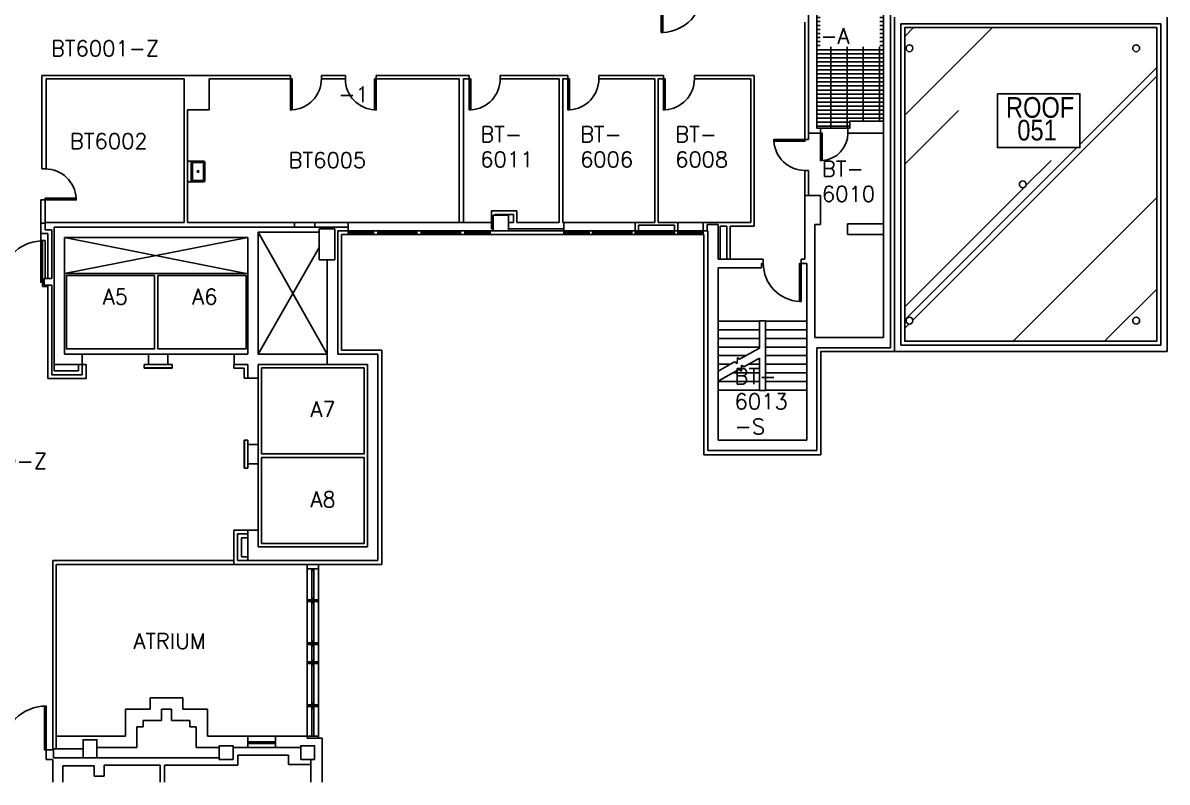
# Model space of a CAD drawing. Extents: x 3661 to 6372, y 18137 to 19582.
# Drawn here: x 5042 to 6372, y 18161 to 19044 of the extents above; entities that cross this region are included whole.
import ezdxf
from ezdxf.enums import TextEntityAlignment as Align

# ---------------------------------------------------------------- set-up
doc = ezdxf.new("R2010")
doc.units = 0
doc.header["$MEASUREMENT"] = 0
doc.layers.get('0').update_dxf_attribs({"linetype": 'CONTINUOUS'})
for name, color, linetype in [('ARDOOR', 7, 'CONTINUOUS'), ('ARDOORNO', 4, 'CONTINUOUS'), ('ARROOMNO', 4, 'CONTINUOUS'), ('ARWALL', 7, 'CONTINUOUS'), ('COL', 14, 'CONTINUOUS'), ('EXROOF', 9, 'CONTINUOUS'), ('EXROOF_TEXT', 134, 'CONTINUOUS'), ('EXWALL', 8, 'CONTINUOUS'), ('EXWINDOW', 8, 'CONTINUOUS'), ('MPFIXTURE', 3, 'CONTINUOUS'), ('TXT', 4, 'CONTINUOUS')]:
    doc.layers.add(name, color=color, linetype=linetype)
doc.styles.add('ARIAL_NARROW', font='ARIALN.TTF', dxfattribs={"height": 17})
doc.styles.add('ROMANS', font='romans.shx', dxfattribs={"height": 18})

# ---------------------------------------------------------------- blocks, each defined once
blk = doc.blocks.new('COL2')
for p, q in [((-0.5, -0.5), (-0.5, 0.5)), ((-0.5, 0.5), (0.5, 0.5)), ((0.5, -0.5), (0.5, 0.5)), ((-0.5, -0.5), (0.5, -0.5))]:
    blk.add_line(p, q)
blk = doc.blocks.new('A$C6FD160A3')
at = {"layer": 'MPFIXTURE'}
for points in [[(0, 18.5), (0, 1.5, 0.414214), (1.5, 0), (22.5, 0, 0.414214), (24, 1.5), (24, 18.5, 0.414214), (22.5, 20), (1.5, 20, 0.414214)], [(22.5, 13.5), (22.5, 2.5, -0.414214), (21.5, 1.5), (2.5, 1.5, -0.414214), (1.5, 2.5), (1.5, 13.5, -0.414214), (2.5, 14.5), (21.5, 14.5, -0.414214)]]:
    blk.add_lwpolyline(points, format="xyb", close=True, dxfattribs=at)
blk.add_lwpolyline([(0, 16), (24, 16)], dxfattribs=at)
for radius in [1, 0.5]:
    blk.add_circle((12, 8), radius, dxfattribs=at)
blk = doc.blocks.new('A$C446F4232')
at = {"rotation": 270}
blk.add_blockref('A$C6FD160A3', (0, 24), dxfattribs=at)
blk = doc.blocks.new('A$C299E7CB0')
blk.add_blockref('A$C446F4232', (0, 0))
blk = doc.blocks.new('A$C252D4D87')
at = {"rotation": 180}
blk.add_blockref('A$C299E7CB0', (20, 24), dxfattribs=at)

msp = doc.modelspace()

# ---------------------------------------------------------------- hatches: boundary and pattern name
at = {"layer": 'EXROOF'}
h = msp.add_hatch(dxfattribs=at)
h.set_pattern_fill('AR-RROOF', color=256, scale=175, angle=45, style=0)
edge = h.paths.add_edge_path(flags=16)
edge.add_arc((6072.5, 19014.2), 4, 0, 360)
h.paths.add_polyline_path([(6360, 19038.2), (6067, 19038.2), (6067, 18673.7), (6360, 18673.7)])
h.paths.add_polyline_path([(6174.7, 18961.4), (6270.6, 18961.4), (6270.6, 18898.8), (6174.7, 18898.8)], flags=16)
edge = h.paths.add_edge_path(flags=16)
edge.add_arc((6336, 19014.2), 4, 0, 360)
edge = h.paths.add_edge_path(flags=16)
edge.add_arc((6204.2, 18856), 4, 0, 360)
edge = h.paths.add_edge_path(flags=16)
edge.add_arc((6336, 18697.7), 4, 0, 360)
edge = h.paths.add_edge_path(flags=16)
edge.add_arc((6072.5, 18697.7), 4, 0, 360)
at = {"layer": 'EXWALL'}
h = msp.add_hatch(dxfattribs=at)
h.set_pattern_fill('GRATE', color=256, scale=150, style=0)
h.paths.add_polyline_path([(6042.5, 19110.2), (5965, 19110.2), (5965, 18921.3), (6003, 18921.3), (6003, 18929.6), (6042.5, 18929.6)])
h.paths.add_polyline_path([(5968.7, 19015.7), (5968.7, 19099.8), (6038, 19099.8), (6038, 19015.7)], flags=16)

# ---------------------------------------------------------------- linework, layer by layer
at = {"layer": 'ARDOOR', "flags": 128}
for points in [[(5832, 19080.6, -0.402069), (5786, 19032.6), (5786, 19032.6), (5784, 19032.6), (5784, 19080.6), (5786, 19080.6), (5786, 19032.6)], [(5389, 18978.6, -0.39805), (5355, 18942.6), (5353, 18942.6), (5353, 18978.6), (5355, 18978.6), (5355, 18942.6)], [(5416.8, 18978.6, 0.39805), (5450.8, 18942.6), (5452.8, 18942.6), (5452.8, 18978.6), (5450.8, 18978.6), (5450.8, 18942.6)], [(5596.8, 18978.6, -0.39805), (5562.8, 18942.6), (5560.8, 18942.6), (5560.8, 18978.6), (5562.8, 18978.6), (5562.8, 18942.6)], [(5711.5, 18978.6, -0.39805), (5677.5, 18942.6), (5675.5, 18942.6), (5675.5, 18978.6), (5677.5, 18978.6), (5677.5, 18942.6)], [(5822.5, 18978.6, -0.39805), (5788.5, 18942.6), (5786.5, 18942.6), (5786.5, 18978.6), (5788.5, 18978.6), (5788.5, 18942.6)], [(6001, 18915.6, -0.396047), (5971, 18883.6), (5971, 18883.6), (5969, 18883.6), (5969, 18915.6), (5971, 18915.6), (5971, 18883.6), (5969, 18883.5)], [(5951, 18872.2, -0.39805), (5915, 18906.2), (5915, 18908.2), (5951, 18908.2), (5951, 18906.2), (5915, 18906.2)], [(5068, 18874, -0.39805), (5103.9, 18840), (5104, 18838), (5068, 18838), (5068, 18840), (5103.9, 18840)], [(5016.7, 18742.2, -0.402069), (5062.7, 18790.2), (5062.7, 18790.2), (5064.7, 18790.2), (5064.7, 18742.2), (5062.7, 18742.2), (5062.7, 18790.2)], [(5902.6, 18764, 0.400971), (5944.6, 18720), (5946.6, 18720), (5946.6, 18764), (5944.6, 18764), (5944.6, 18720)]]:
    msp.add_lwpolyline(points, format="xyb", dxfattribs=at)
at = {"layer": 'ARDOOR'}
msp.add_lwpolyline([(5018.2, 18198.8, -0.414214), (5069.2, 18249.8), (5069.2, 18198.8), (5067.2, 18198.8), (5067.2, 18249.8), (5069.2, 18249.8)], format="xyb", dxfattribs=at)
at = {"layer": 'ARWALL'}
for p, q in [((5951, 18908.2), (5951, 19044.6)), ((5353, 18982.6), (5064.1, 18982.6)), ((5064.1, 18982.6), (5064.1, 18874)), ((5353, 18982.6), (5353, 18978.6)), ((5389, 18982.6), (5389, 18978.6)), ((5416.8, 18982.6), (5389, 18982.6)), ((5416.8, 18982.6), (5416.8, 18978.6)), ((5452.8, 18982.6), (5452.8, 18978.6)), ((5560.8, 18982.6), (5452.8, 18982.6)), ((5560.8, 18982.6), (5560.8, 18978.6)), ((5596.8, 18982.6), (5596.8, 18978.6)), ((5675.5, 18982.6), (5596.8, 18982.6)), ((5675.5, 18982.6), (5675.5, 18978.6)), ((5711.5, 18982.6), (5711.5, 18978.6)), ((5786.5, 18982.6), (5711.5, 18982.6)), ((5786.5, 18982.6), (5786.5, 18978.6)), ((5822.5, 18982.6), (5822.5, 18978.6)), ((5892, 18982.6), (5822.5, 18982.6)), ((5892, 18982.6), (5892, 18807.6)), ((5229.5, 18978.6), (5069.1, 18978.6)), ((5069.1, 18978.6), (5069.1, 18874)), ((5229.5, 18978.6), (5229.5, 18811.6)), ((5353, 18978.6), (5258.5, 18978.6)), ((5258.5, 18978.6), (5258.5, 18942.6)), ((5416.8, 18978.6), (5389, 18978.6)), ((5549.2, 18978.6), (5452.8, 18978.6)), ((5549.2, 18978.6), (5549.2, 18811.6)), ((5554.2, 18978.6), (5554.2, 18811.6)), ((5560.8, 18978.6), (5554.2, 18978.6)), ((5665.5, 18978.6), (5596.8, 18978.6)), ((5665.5, 18978.6), (5665.5, 18811.6)), ((5669.5, 18978.6), (5669.5, 18811.6)), ((5675.5, 18978.6), (5669.5, 18978.6)), ((5776.5, 18978.6), (5711.5, 18978.6)), ((5776.5, 18978.6), (5776.5, 18811.6)), ((5780.5, 18978.6), (5780.5, 18811.6)), ((5786.5, 18978.6), (5780.5, 18978.6)), ((5888, 18978.6), (5822.5, 18978.6)), ((5888, 18978.6), (5888, 18811.6)), ((5258.5, 18942.6), (5233.5, 18942.6)), ((5233.5, 18942.6), (5233.5, 18811.6)), ((5955, 18915.6), (5955, 18908.2)), ((5955, 18908.2), (5951, 18908.2)), ((5069.1, 18874), (5064.1, 18874)), ((5955, 18872.2), (5951, 18872.2)), ((5951, 18872.2), (5951, 18843)), ((5955, 18872.2), (5955, 18843)), ((5063, 18838), (5063, 18810.8)), ((5068, 18838), (5063, 18838)), ((5068, 18838), (5068, 18811.6)), ((5616.2, 18825.1), (5586.5, 18825.1)), ((5586.5, 18825.1), (5586.5, 18804.3)), ((5612.2, 18821.1), (5590.5, 18821.1)), ((5590.5, 18821.1), (5590.5, 18820.2)), ((5612.2, 18811.6), (5612.2, 18821.1)), ((5616.2, 18811.6), (5616.2, 18825.1)), ((5229.5, 18811.6), (5068, 18811.6)), ((5586.5, 18811.6), (5233.5, 18811.6)), ((5357.5, 18811.6), (5357.5, 18806.3)), ((5381.5, 18811.6), (5381.5, 18806.3)), ((5420, 18802.2), (5420, 18811.6)), ((5612.2, 18811.6), (5606.5, 18811.6)), ((5665.5, 18811.6), (5616.2, 18811.6)), ((5776.5, 18811.6), (5669.5, 18811.6)), ((5670.7, 18802.2), (5670.7, 18811.6)), ((5753.7, 18802.2), (5753.7, 18811.6)), ((5757.7, 18802.2), (5757.7, 18808.5)), ((5888, 18811.6), (5780.5, 18811.6)), ((5799.2, 18808.5), (5799.2, 18802.2)), ((5803.2, 18811.6), (5803.2, 18802.2)), ((5832.7, 18802.2), (5832.7, 18811.6)), ((5860.2, 18807.6), (5852.5, 18807.6)), ((5852.5, 18769), (5852.5, 18807.6)), ((5860.2, 18769), (5860.2, 18807.6)), ((5892, 18807.6), (5864.2, 18807.6)), ((5864.2, 18769), (5864.2, 18807.6)), ((5063, 18798.8), (5063, 18790.7)), ((5068, 18790.7), (5063, 18790.7)), ((5068, 18746.8), (5068, 18790.7)), ((5064.7, 18742.2), (5066.7, 18742.2)), ((5064.7, 18742.2), (5064.7, 18737.2)), ((5064.7, 18737.2), (5071, 18737.2)), ((5183, 18642.3), (5215.5, 18642.3)), ((5299, 18558.8), (5299, 18526.3)), ((5076.7, 18418.8), (5287, 18418.8)), ((5080.7, 18414.3), (5287, 18414.3)), ((5069.2, 18198.8), (5076.7, 18198.8)), ((5069.2, 18187.8), (5076.7, 18187.8)), ((5201.6, 18181.2), (5136.3, 18181.2)), ((5136.3, 18181.2), (5136.3, 18168.3)), ((5136.3, 18181.2), (5136.3, 18168.3)), ((5201.6, 18181.2), (5136.3, 18181.2)), ((5201.6, 18161.4), (5201.6, 18181.2)), ((5291.7, 18181.2), (5206.6, 18181.2)), ((5206.6, 18181.2), (5206.6, 18161.4)), ((5350.7, 18192.8), (5291.7, 18192.8)), ((5291.7, 18192.8), (5291.7, 18181.2)), ((5350.7, 18181.8), (5350.7, 18192.8)), ((5376.7, 18181.8), (5350.7, 18181.8)), ((5124.8, 18180.3), (5088.5, 18180.3)), ((5124.8, 18180.3), (5088.5, 18180.3)), ((5088.5, 18180.3), (5088.5, 18161.4)), ((5124.8, 18168.3), (5124.8, 18180.3)), ((5124.8, 18168.3), (5124.8, 18180.3)), ((5136.3, 18168.3), (5124.8, 18168.3)), ((5136.3, 18168.3), (5124.8, 18168.3))]:
    msp.add_line(p, q, dxfattribs=at)
at = {"layer": 'ARWALL', "linetype": 'CONTINUOUS'}
for p, q in [((5076.7, 18418.8), (5076.7, 18198.8)), ((5080.7, 18414.3), (5080.7, 18200.2)), ((5069.2, 18198.8), (5069.2, 18187.8)), ((5069.2, 18198.8), (5069.2, 18187.8)), ((5069.2, 18198.8), (5069.2, 18187.8)), ((5076.7, 18187.8), (5076.7, 18161.4))]:
    msp.add_line(p, q, dxfattribs=at)
at = {"layer": 'COL'}
for points in [[(5112, 18189.7), (5112, 18210.7), (5128, 18210.7), (5128, 18189.7)], [(5112, 18189.7), (5112, 18210.7), (5128, 18210.7), (5128, 18189.7)], [(5270.2, 18187.7), (5270.2, 18203.7), (5286.2, 18203.7), (5286.2, 18187.7)], [(5365, 18187.7), (5365, 18203.7), (5381, 18203.7), (5381, 18187.7)]]:
    msp.add_lwpolyline(points, close=True, dxfattribs=at)
at = {"layer": 'EXROOF'}
msp.add_lwpolyline([(6360, 19038.2), (6067, 19038.2), (6067, 18673.7), (6360, 18673.7)], close=True, dxfattribs=at)
for centre in [(6072.5, 19014.2), (6336, 19014.2), (6204.2, 18856), (6072.5, 18697.7), (6336, 18697.7)]:
    msp.add_circle(centre, 4, dxfattribs=at)
at = {"layer": 'EXROOF_TEXT'}
msp.add_lwpolyline([(6174.7, 18961.4), (6270.6, 18961.4), (6270.6, 18898.8), (6174.7, 18898.8)], close=True, dxfattribs=at)
at = {"layer": 'EXWALL'}
for p, q in [((5955, 19122.2), (5955, 18915.6)), ((5965, 19110.2), (5965, 18921.3)), ((6042.5, 19062.7), (6042.5, 18678.2)), ((6050.5, 19054.7), (6050.5, 18666.2)), ((6055, 19050.2), (6055, 18661.7)), ((6372, 19050.2), (6372, 18902.2)), ((6062.5, 19042.7), (6364.5, 19042.7)), ((6062.5, 19042.7), (6062.5, 18669.2)), ((6067, 19038.2), (6360, 19038.2)), ((6067, 19038.2), (6067, 18673.7)), ((6360, 19038.2), (6360, 18904.2)), ((6364.5, 19042.7), (6364.5, 18904.2)), ((6003, 18929.6), (6042.5, 18929.6)), ((6003, 18921.3), (6003, 18929.6)), ((5969, 18915.6), (5955, 18915.6)), ((5969, 18921.3), (5965, 18921.3)), ((5969, 18921.3), (6001, 18921.3)), ((5969, 18921.3), (5969, 18915.6)), ((6001, 18921.3), (6003, 18921.3)), ((6001, 18921.3), (6001, 18915.6)), ((6001, 18915.6), (6042.5, 18915.6)), ((6360, 18904.2), (6360, 18673.7)), ((6364.5, 18904.2), (6364.5, 18669.2)), ((6372, 18902.2), (6372, 18661.7)), ((5969, 18843), (5951, 18843)), ((5951, 18843), (5951, 18769)), ((5969, 18809.2), (5969, 18843)), ((5063, 18810.8), (5068, 18810.8)), ((5063, 18810.8), (5063, 18798.8)), ((5068, 18810.8), (5068, 18806.3)), ((5068, 18806.3), (5068, 18803.3)), ((5078.5, 18806.3), (5395.5, 18806.3)), ((5078.5, 18806.3), (5405, 18806.3)), ((5078.5, 18639.3), (5078.5, 18806.3)), ((5395.5, 18806.3), (5420, 18806.3)), ((5757.7, 18808.5), (5799.2, 18808.5)), ((5837.5, 18809.2), (5850, 18809.2)), ((5837.5, 18802.2), (5837.5, 18809.2)), ((5850, 18769), (5850, 18809.2)), ((5969, 18809.2), (5962.5, 18809.2)), ((5962.5, 18678.2), (5962.5, 18809.2)), ((6000.5, 18810), (6042.5, 18810)), ((6000.5, 18810), (6000.5, 18797.7)), ((5063, 18798.8), (5071, 18798.8)), ((5068, 18803.3), (5075.5, 18803.3)), ((5071, 18798.8), (5071, 18746.8)), ((5075.5, 18803.3), (5075.5, 18746.8)), ((5090.5, 18794.3), (5303.5, 18794.3)), ((5090.5, 18794.3), (5301.5, 18752.3)), ((5303.5, 18794.3), (5090.5, 18752.3)), ((5303.5, 18794.3), (5303.5, 18752.3)), ((5315.5, 18800.3), (5386.5, 18800.3)), ((5395.5, 18658.8), (5315.5, 18800.3)), ((5315.5, 18658.8), (5315.5, 18800.3)), ((5408, 18802.2), (5588.5, 18802.2)), ((5408, 18658.8), (5408, 18802.2)), ((5408, 18658.8), (5408, 18802.2)), ((5412.5, 18797.7), (5833, 18797.7)), ((5412.5, 18663.3), (5412.5, 18797.7)), ((5412.5, 18663.3), (5412.5, 18797.7)), ((5586.5, 18804.2), (5588.5, 18804.2)), ((5606.5, 18804.2), (5670.7, 18804.2)), ((5606.5, 18802.2), (5837.5, 18802.2)), ((5833.5, 18541.7), (5833.5, 18797.7)), ((5838, 18546.7), (5838, 18802)), ((6000.5, 18797.7), (6042.5, 18797.7)), ((5315.5, 18658.8), (5386.5, 18782.5)), ((5395.5, 18646.8), (5395.5, 18768.3)), ((5902.6, 18769), (5850, 18769)), ((5902.6, 18764), (5902.6, 18769)), ((5951, 18769), (5946.6, 18769)), ((5946.6, 18764), (5946.6, 18769)), ((5850, 18558.7), (5850, 18759.2)), ((5900.6, 18759.2), (5850, 18759.2)), ((5902.6, 18764), (5900.6, 18764)), ((5900.6, 18759.2), (5900.6, 18764)), ((5953, 18764), (5946.6, 18764)), ((5953, 18678.2), (5953, 18764)), ((5066.7, 18738.8), (5066.7, 18746.8)), ((5066.7, 18746.8), (5075.5, 18746.8)), ((5090.5, 18752.3), (5303.5, 18752.3)), ((5090.5, 18658.8), (5090.5, 18752.3)), ((5092.5, 18750.3), (5195, 18750.3)), ((5199, 18750.3), (5301.5, 18750.3)), ((5303.5, 18658.8), (5303.5, 18752.3)), ((5066.7, 18738.8), (5075.5, 18738.8)), ((5071, 18738.8), (5071, 18630.3)), ((5075.5, 18738.8), (5075.5, 18634.8)), ((5850, 18697), (5898, 18697)), ((5850, 18687), (5898, 18687)), ((5905, 18697.5), (5898, 18697.5)), ((5898, 18697.5), (5898, 18665.5)), ((5905, 18616.5), (5905, 18697.5)), ((5905, 18697), (5953, 18697)), ((5905, 18687), (5953, 18687)), ((5850, 18677), (5898, 18677)), ((5905, 18677), (5953, 18677)), ((5953, 18558.7), (5953, 18678.2)), ((5962.5, 18678.2), (6042.5, 18678.2)), ((6055, 18673.7), (6055, 18666.2)), ((6067, 18673.7), (6360, 18673.7)), ((5090.5, 18658.8), (5090.5, 18664.8)), ((5303.5, 18658.8), (5303.5, 18664.8)), ((5412.5, 18663.3), (5459, 18663.3)), ((5459, 18663.3), (5459, 18414.3)), ((5850, 18667), (5898, 18667)), ((5875, 18652.7), (5898, 18665.5)), ((5905, 18667), (5953, 18667)), ((5965, 18546.7), (5965, 18666.2)), ((6050.5, 18666.2), (5965, 18666.2)), ((5969.5, 18661.7), (5969.5, 18541.7)), ((5969.5, 18661.7), (6372, 18661.7)), ((6062.5, 18669.2), (6364.5, 18669.2)), ((5078.5, 18646.8), (5111, 18646.8)), ((5090.5, 18658.8), (5111, 18658.8)), ((5106.5, 18639.3), (5106.5, 18646.8)), ((5188, 18658.8), (5107.2, 18658.8)), ((5111, 18646.8), (5111, 18658.8)), ((5111, 18634.8), (5111, 18646.8)), ((5111, 18646.8), (5115.5, 18646.8)), ((5115.5, 18630.3), (5115.5, 18646.8)), ((5183, 18646.8), (5215.5, 18646.8)), ((5188, 18658.8), (5188, 18646.8)), ((5188, 18658.8), (5188, 18646.8)), ((5188, 18658.8), (5210.5, 18658.8)), ((5188, 18658.8), (5210.5, 18658.8)), ((5188, 18646.8), (5210.5, 18646.8)), ((5210.5, 18658.8), (5210.5, 18646.8)), ((5210.5, 18658.8), (5287.5, 18658.8)), ((5287, 18646.8), (5287, 18642.3)), ((5287.5, 18658.8), (5287.5, 18646.8)), ((5287.5, 18658.8), (5303.5, 18658.8)), ((5287.5, 18646.8), (5303.5, 18646.8)), ((5303.5, 18646.8), (5303.5, 18630.8)), ((5303.5, 18630.8), (5303.5, 18646.8)), ((5315.5, 18658.8), (5395.5, 18658.8)), ((5315.5, 18646.8), (5321.5, 18646.8)), ((5315.5, 18630.8), (5315.5, 18646.8)), ((5315.5, 18630.8), (5315.5, 18646.8)), ((5315.5, 18646.8), (5442.5, 18646.8)), ((5395.5, 18646.8), (5442.5, 18646.8)), ((5408, 18658.8), (5454.5, 18658.8)), ((5442.5, 18646.8), (5442.5, 18542.8)), ((5442.5, 18646.8), (5442.5, 18434.8)), ((5454.5, 18658.8), (5454.5, 18418.8)), ((5850, 18657), (5882.6, 18657)), ((5850, 18638.8), (5869.3, 18649.6)), ((5864.6, 18647), (5850, 18647)), ((5869.3, 18649.6), (5872.4, 18647.8)), ((5872.4, 18647.8), (5872.5, 18654.7)), ((5872.5, 18654.7), (5875, 18652.7)), ((5879.8, 18644), (5898, 18654)), ((5885.2, 18647), (5898, 18647)), ((5898, 18616.5), (5898, 18654)), ((5905, 18657), (5953, 18657)), ((5905, 18647), (5953, 18647)), ((5075.5, 18634.8), (5111, 18634.8)), ((5078.5, 18639.3), (5106.5, 18639.3)), ((5183, 18642.8), (5215.5, 18642.8)), ((5299, 18642.3), (5299, 18630.8)), ((5850, 18627.4), (5874.2, 18640.8)), ((5867.2, 18637), (5898, 18637)), ((5874.2, 18640.8), (5877.3, 18639)), ((5877.3, 18639), (5877.4, 18646)), ((5877.4, 18646), (5879.8, 18644)), ((5905, 18637), (5953, 18637)), ((5071, 18630.3), (5115.5, 18630.3)), ((5303.5, 18630.8), (5315.5, 18630.8)), ((5315.5, 18630.8), (5315.5, 18553.8)), ((5850, 18627), (5898, 18627)), ((5905, 18627), (5953, 18627)), ((5850, 18617), (5898, 18617)), ((5905, 18616.5), (5898, 18616.5)), ((5905, 18617), (5953, 18617)), ((5299.5, 18558.8), (5299.5, 18526.3)), ((5303.5, 18558.8), (5303.5, 18526.3)), ((5303.5, 18531.3), (5303.5, 18553.8)), ((5315.5, 18553.8), (5303.5, 18553.8)), ((5315.5, 18531.3), (5315.5, 18553.8)), ((5850, 18558.7), (5953, 18558.7)), ((5833.5, 18541.7), (5969.5, 18541.7)), ((5838, 18546.7), (5965, 18546.7)), ((5315.5, 18531.3), (5303.5, 18531.3)), ((5315.5, 18531.3), (5315.5, 18454.3)), ((5442.5, 18538.8), (5442.5, 18434.8)), ((5287, 18454.3), (5287, 18414.3)), ((5291.5, 18449.8), (5291.5, 18418.8)), ((5303.5, 18454.3), (5303.5, 18418.8)), ((5303.5, 18445.3), (5303.5, 18454.3)), ((5303.5, 18454.3), (5315.5, 18454.3)), ((5315.5, 18434.8), (5315.5, 18454.3)), ((5296, 18423.3), (5296, 18445.3)), ((5296, 18445.3), (5303.5, 18445.3)), ((5296, 18445.3), (5296, 18423.3)), ((5315.5, 18434.8), (5321.5, 18434.8)), ((5315.5, 18434.8), (5442.5, 18434.8)), ((5367, 18434.8), (5442.5, 18434.8)), ((5296, 18423.3), (5303.5, 18423.3)), ((5303.5, 18418.8), (5303.5, 18423.3)), ((5303.5, 18418.8), (5372.5, 18418.8)), ((5372.5, 18418.8), (5454.5, 18418.8)), ((5372.5, 18212.5), (5372.5, 18414.3)), ((5385.5, 18414.3), (5459, 18414.3)), ((5385.5, 18212.5), (5385.5, 18414.3)), ((5189.9, 18246.2), (5189.9, 18259.2)), ((5189.9, 18259.2), (5227.9, 18259.2)), ((5227.9, 18246.2), (5227.9, 18259.2)), ((5189.9, 18246.2), (5161.4, 18246.2)), ((5161.4, 18214.7), (5161.4, 18246.2)), ((5202.9, 18246.2), (5214.9, 18246.2)), ((5202.9, 18233.2), (5202.9, 18246.2)), ((5214.9, 18233.2), (5214.9, 18246.2)), ((5227.9, 18246.2), (5256.4, 18246.2)), ((5256.4, 18214.7), (5256.4, 18246.2)), ((5174.4, 18201.7), (5174.4, 18225.7)), ((5181.9, 18225.7), (5174.4, 18225.7)), ((5202.9, 18233.2), (5181.9, 18233.2)), ((5181.9, 18225.7), (5181.9, 18233.2)), ((5214.9, 18233.2), (5235.9, 18233.2)), ((5235.9, 18225.7), (5235.9, 18233.2)), ((5235.9, 18225.7), (5243.4, 18225.7)), ((5243.4, 18201.7), (5243.4, 18225.7)), ((5161.4, 18214.7), (5080.7, 18214.7)), ((5256.4, 18214.7), (5385.5, 18214.7)), ((5385.1, 18212.5), (5372.5, 18212.5)), ((5389.7, 18212.5), (5385.1, 18212.5)), ((5389.7, 18161.4), (5389.7, 18212.5)), ((5077.4, 18200.2), (5112, 18200.2)), ((5077.4, 18189.7), (5077.4, 18200.2)), ((5128, 18201.7), (5174.4, 18201.7)), ((5243.4, 18201.7), (5270.2, 18201.7)), ((5286.2, 18201.7), (5364.6, 18201.7)), ((5112, 18189.7), (5077.4, 18189.7)), ((5270.2, 18189.7), (5128, 18189.7)), ((5269.9, 18189.7), (5230.9, 18189.7)), ((5376.7, 18161.4), (5376.7, 18187.7))]:
    msp.add_line(p, q, dxfattribs=at)
at = {"layer": 'EXWALL', "linetype": 'CONTINUOUS'}
for p, q in [((5090.5, 18658.8), (5090.5, 18794.3)), ((5395.5, 18646.8), (5395.5, 18768.3)), ((5183, 18642.3), (5183, 18646.8)), ((5215.5, 18646.8), (5215.5, 18642.3)), ((5303.5, 18646.8), (5287, 18646.8)), ((5299, 18642.3), (5287, 18642.3)), ((5303.5, 18630.8), (5299, 18630.8)), ((5299, 18558.8), (5303.5, 18558.8)), ((5303.5, 18526.3), (5299, 18526.3)), ((5303.5, 18454.3), (5287, 18454.3)), ((5303.5, 18449.8), (5291.5, 18449.8)), ((5303.5, 18445.3), (5296, 18445.3)), ((5303.5, 18423.3), (5296, 18423.3)), ((5459, 18414.3), (5287, 18414.3)), ((5454.5, 18418.8), (5291.5, 18418.8))]:
    msp.add_line(p, q, dxfattribs=at)
at = {"layer": 'EXWALL'}
for points in [[(5965, 19110.2), (6042.5, 19110.2), (6042.5, 18929.6), (6003, 18929.6), (6003, 18921.3), (5965, 18921.3), (5965, 19110.2)], [(5195, 18752.3), (5092.5, 18752.3)], [(5092.5, 18750.3), (5092.5, 18664.8), (5195, 18664.8), (5195, 18750.3)], [(5301.5, 18752.3), (5199, 18752.3)], [(5199, 18750.3), (5199, 18664.8), (5301.5, 18664.8), (5301.5, 18750.3)]]:
    msp.add_lwpolyline(points, dxfattribs=at)
for points in [[(5319.5, 18642.8), (5438.5, 18642.8), (5438.5, 18542.8), (5319.5, 18542.8)], [(5438.5, 18538.8), (5319.5, 18538.8), (5319.5, 18438.8), (5438.5, 18438.8)]]:
    msp.add_lwpolyline(points, close=True, dxfattribs=at)
at = {"layer": 'EXWINDOW'}
for p, q in [((5420, 18797.7), (5420, 18802.2)), ((5421, 18800.5), (5420, 18800.5)), ((5421, 18799.5), (5420, 18799.5)), ((5421, 18799.5), (5421, 18800.5)), ((5421, 18800.5), (5448.5, 18800.5)), ((5421, 18799.5), (5448.5, 18799.5)), ((5448.5, 18800.5), (5448.5, 18799.5)), ((5448.5, 18800.5), (5449.5, 18800.5)), ((5448.5, 18799.5), (5449.5, 18799.5)), ((5449.5, 18802.2), (5449.5, 18797.7)), ((5454.5, 18797.7), (5454.5, 18802.2)), ((5455.5, 18800.5), (5454.5, 18800.5)), ((5455.5, 18799.5), (5454.5, 18799.5)), ((5455.5, 18800.5), (5499, 18800.5)), ((5455.5, 18799.5), (5455.5, 18800.5)), ((5455.5, 18799.5), (5499, 18799.5)), ((5499, 18800.5), (5500, 18800.5)), ((5499, 18800.5), (5499, 18799.5)), ((5499, 18799.5), (5500, 18799.5)), ((5500, 18802.2), (5500, 18797.7)), ((5505, 18797.7), (5505, 18802.2)), ((5506, 18800.5), (5505, 18800.5)), ((5506, 18799.5), (5505, 18799.5)), ((5506, 18800.5), (5549.5, 18800.5)), ((5506, 18799.5), (5506, 18800.5)), ((5506, 18799.5), (5549.5, 18799.5)), ((5549.5, 18800.5), (5550.5, 18800.5)), ((5549.5, 18800.5), (5549.5, 18799.5)), ((5549.5, 18799.5), (5550.5, 18799.5)), ((5550.5, 18802.2), (5550.5, 18797.7)), ((5555.5, 18797.7), (5555.5, 18802.2)), ((5556.5, 18800.5), (5555.5, 18800.5)), ((5556.5, 18799.5), (5555.5, 18799.5)), ((5556.5, 18800.5), (5584, 18800.5)), ((5556.5, 18799.5), (5556.5, 18800.5)), ((5556.5, 18799.5), (5584, 18799.5)), ((5584, 18800.5), (5585, 18800.5)), ((5584, 18800.5), (5584, 18799.5)), ((5584, 18799.5), (5585, 18799.5)), ((5585, 18802.2), (5585, 18797.7)), ((5670.7, 18797.7), (5670.7, 18802.2)), ((5671.7, 18800.5), (5670.7, 18800.5)), ((5671.7, 18799.5), (5670.7, 18799.5)), ((5671.7, 18800.5), (5699.2, 18800.5)), ((5671.7, 18799.5), (5671.7, 18800.5)), ((5671.7, 18799.5), (5699.2, 18799.5)), ((5699.2, 18800.5), (5700.2, 18800.5)), ((5699.2, 18800.5), (5699.2, 18799.5)), ((5699.2, 18799.5), (5700.2, 18799.5)), ((5700.2, 18802.2), (5700.2, 18797.7)), ((5704.2, 18797.7), (5704.2, 18802.2)), ((5705.2, 18800.5), (5704.2, 18800.5)), ((5705.2, 18799.5), (5704.2, 18799.5)), ((5705.2, 18799.5), (5705.2, 18800.5)), ((5705.2, 18800.5), (5748.7, 18800.5)), ((5705.2, 18799.5), (5748.7, 18799.5)), ((5748.7, 18800.5), (5748.7, 18799.5)), ((5748.7, 18800.5), (5749.7, 18800.5)), ((5748.7, 18799.5), (5749.7, 18799.5)), ((5749.7, 18802.2), (5749.7, 18797.7)), ((5753.7, 18797.7), (5753.7, 18802.2)), ((5754.7, 18800.5), (5753.7, 18800.5)), ((5754.7, 18799.5), (5753.7, 18799.5)), ((5754.7, 18800.5), (5798.2, 18800.5)), ((5754.7, 18799.5), (5754.7, 18800.5)), ((5754.7, 18799.5), (5798.2, 18799.5)), ((5798.2, 18800.5), (5798.2, 18799.5)), ((5798.2, 18800.5), (5799.2, 18800.5)), ((5798.2, 18799.5), (5799.2, 18799.5)), ((5799.2, 18802.2), (5799.2, 18797.7)), ((5803.2, 18797.7), (5803.2, 18802.2)), ((5804.2, 18800.5), (5803.2, 18800.5)), ((5804.2, 18799.5), (5803.2, 18799.5)), ((5804.2, 18799.5), (5804.2, 18800.5)), ((5804.2, 18800.5), (5831.7, 18800.5)), ((5804.2, 18799.5), (5831.7, 18799.5)), ((5831.7, 18800.5), (5831.7, 18799.5)), ((5831.7, 18800.5), (5832.7, 18800.5)), ((5831.7, 18799.5), (5832.7, 18799.5)), ((5832.7, 18802.2), (5832.7, 18797.7)), ((5372.5, 18409.3), (5385.5, 18409.3)), ((5378, 18407.3), (5378, 18409.3)), ((5380, 18407.3), (5378, 18407.3)), ((5378, 18407.3), (5378, 18375.3)), ((5380, 18407.3), (5380, 18409.3)), ((5380, 18407.3), (5380, 18375.3)), ((5372.5, 18373.3), (5385.5, 18373.3)), ((5372.5, 18371.3), (5385.5, 18371.3)), ((5378, 18375.3), (5378, 18373.3)), ((5380, 18375.3), (5378, 18375.3)), ((5378, 18369.3), (5378, 18371.3)), ((5378, 18369.3), (5380, 18369.3)), ((5378, 18325.2), (5378, 18369.3)), ((5380, 18375.3), (5380, 18373.3)), ((5380, 18369.3), (5380, 18371.3)), ((5380, 18325.2), (5380, 18369.3)), ((5378, 18325.2), (5378, 18323.2)), ((5378, 18319.2), (5378, 18321.2)), ((5378, 18319.2), (5378, 18303.2)), ((5380, 18325.2), (5380, 18323.2)), ((5380, 18319.2), (5380, 18321.2)), ((5380, 18319.2), (5380, 18303.2)), ((5378, 18303.2), (5378, 18301.2)), ((5380, 18303.2), (5380, 18301.2)), ((5378, 18297.2), (5378, 18299.2)), ((5378, 18297.2), (5380, 18297.2)), ((5378, 18253.1), (5378, 18297.2)), ((5380, 18297.2), (5380, 18299.2)), ((5380, 18253.1), (5380, 18297.2)), ((5385.5, 18251.1), (5372.5, 18251.1)), ((5385.5, 18249.1), (5372.5, 18249.1)), ((5378, 18253.1), (5378, 18251.1)), ((5378, 18247.1), (5378, 18249.1)), ((5380, 18253.1), (5380, 18251.1)), ((5380, 18247.1), (5380, 18249.1)), ((5378, 18247.1), (5378, 18214.7)), ((5380, 18247.1), (5378, 18247.1)), ((5379.6, 18247.1), (5378, 18247.1)), ((5380, 18247.1), (5380, 18214.7)), ((5303.5, 18214.7), (5303.5, 18201.7)), ((5305.5, 18208.2), (5303.5, 18208.2)), ((5305.5, 18208.2), (5305.5, 18206.2)), ((5333.5, 18208.2), (5305.5, 18208.2)), ((5333.5, 18208.2), (5333.5, 18206.2)), ((5335.5, 18208.2), (5333.5, 18208.2)), ((5335.5, 18214.7), (5335.5, 18201.7)), ((5335.5, 18208), (5335.5, 18201.7)), ((5305.5, 18206.2), (5303.5, 18206.2)), ((5333.5, 18207.2), (5305.5, 18207.2)), ((5333.5, 18206.2), (5305.5, 18206.2)), ((5335.5, 18206.2), (5333.5, 18206.2))]:
    msp.add_line(p, q, dxfattribs=at)
at = {"layer": 'EXWINDOW', "linetype": 'CONTINUOUS'}
for p, q in [((5372.5, 18323.2), (5385.5, 18323.2)), ((5372.5, 18321.2), (5385.5, 18321.2)), ((5378, 18325.2), (5380, 18325.2)), ((5378, 18319.2), (5380, 18319.2)), ((5372.5, 18301.2), (5385.5, 18301.2)), ((5378, 18303.2), (5380, 18303.2)), ((5378, 18303.2), (5380, 18303.2)), ((5372.5, 18299.2), (5385.5, 18299.2)), ((5378, 18253.1), (5380, 18253.1))]:
    msp.add_line(p, q, dxfattribs=at)

# ---------------------------------------------------------------- block references
msp.add_blockref('A$C252D4D87', (5233.5, 18859))
at = {"layer": 'COL', "xscale": 18, "zscale": 18, "rotation": 180}
for p, yscale in [((5597.5, 18811.2), 18), ((5395.5, 18786.3), 36)]:
    msp.add_blockref('COL2', p, dxfattribs=dict(at, yscale=yscale))

# ---------------------------------------------------------------- texts
at = {"layer": 'ARDOORNO', "style": 'ROMANS'}
msp.add_text('-1', height=18, dxfattribs=at).set_placement((5408.6, 18951.4))
at = {"layer": 'ARROOMNO', "style": 'ROMANS'}
for s, p in [('-A', (5968.9, 19019.4)), ('BT6001-Z', (5074.7, 19005)), ('BT6002', (5096.7, 18897.2)), ('BT-', (5573.7, 18905.2)), ('BT-', (5689.6, 18905.2)), ('BT-', (5800.1, 18905.2)), ('BT6005', (5350.8, 18875.1)), ('6011', (5573.7, 18876)), ('6006', (5689.6, 18876)), ('6008', (5800.1, 18876)), ('BT-', (5970.7, 18865.1)), ('6010', (5970.7, 18835.9)), ('A5', (5134.8, 18716.5)), ('A6', (5238.9, 18716.5)), ('BT-', (5869.2, 18624)), ('6013', (5869.2, 18594.8)), ('A7', (5376.2, 18585.8)), ('-S', (5869.2, 18565.7)), ('BT6000-Z', (4944.4, 18525.6)), ('A8', (5376.2, 18481))]:
    msp.add_text(s, height=18, dxfattribs=at).set_placement(p)
at = {"layer": 'EXROOF_TEXT', "style": 'ARIAL_NARROW'}
for s, p in [('ROOF', (6224.4, 18933.4)), ('051', (6220.8, 18907))]:
    msp.add_text(s, height=24, dxfattribs=at).set_placement(p, align=Align.CENTER)
at = {"layer": 'TXT', "style": 'ROMANS'}
msp.add_text('ATRIUM', height=18, dxfattribs=at).set_placement((5212.5, 18316.3), align=Align.CENTER)

doc.saveas('drawing.dxf')
